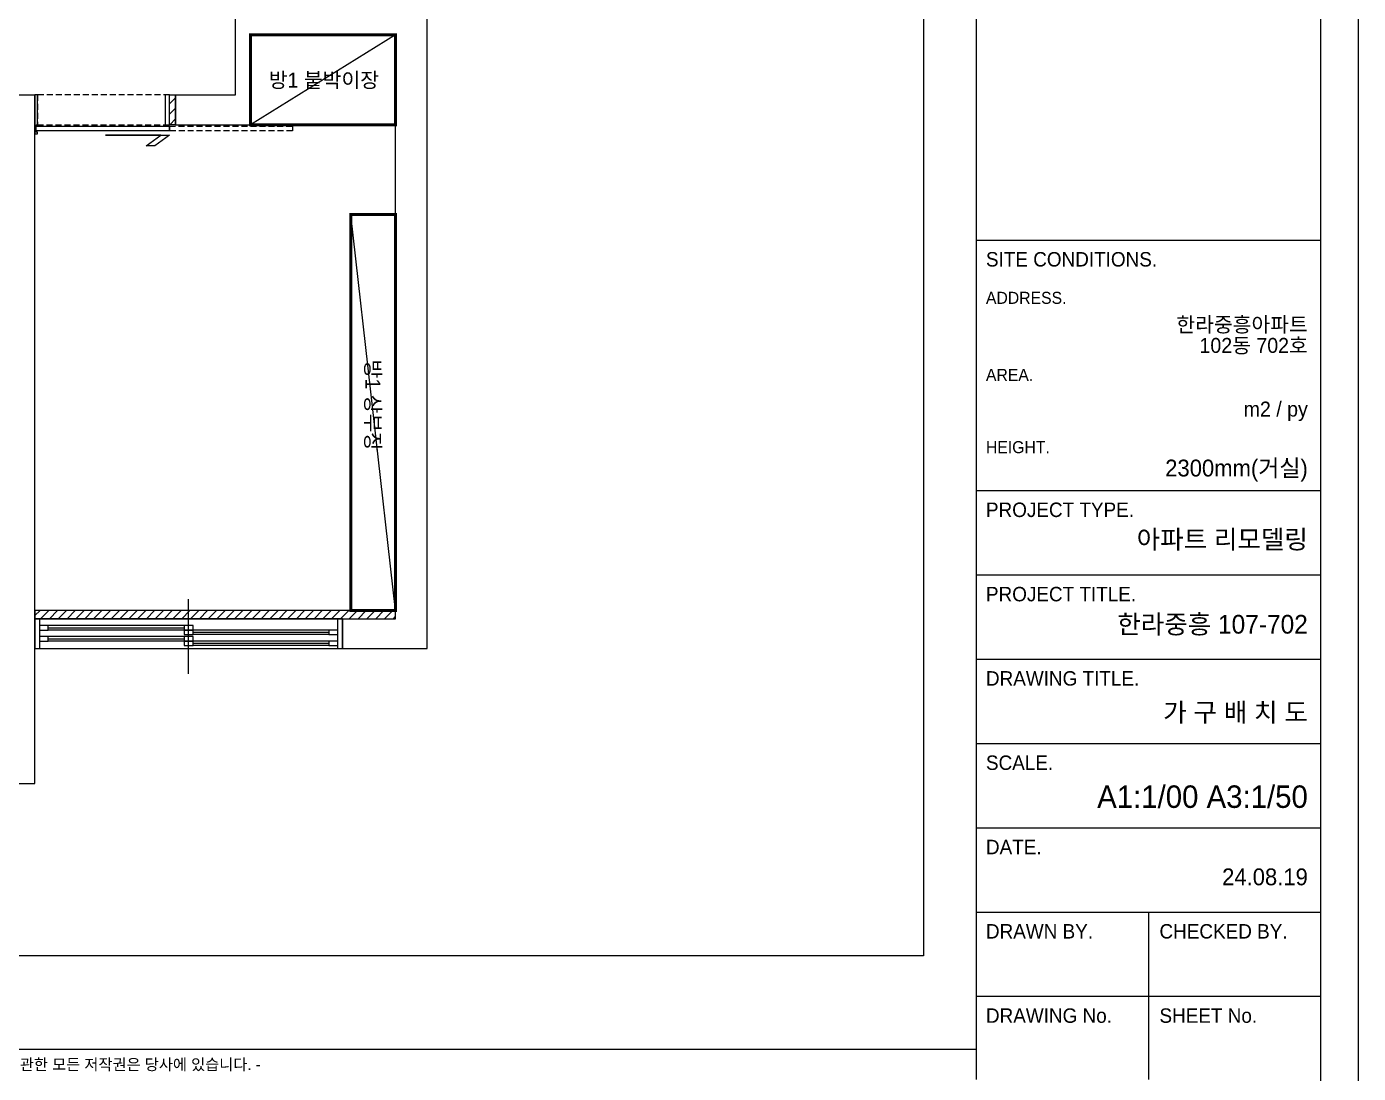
# Model space of a CAD drawing. Header units: inches. Extents: x 4374 to 164780, y 597 to 50243.
# Drawn here: x 85777 to 94674, y 35033 to 42025 of the extents above; entities that cross this region are included whole.
import ezdxf
from ezdxf.enums import TextEntityAlignment as Align

# ---------------------------------------------------------------- set-up
doc = ezdxf.new("R2010")
doc.units = ezdxf.units.IN
doc.header["$LTSCALE"] = 50
doc.header["$MEASUREMENT"] = 0
doc.linetypes.add('DH-HID2', pattern=[1.2, 0.8, -0.4])
for name, color, linetype in [('03-WAL NEW', 3, 'Continuous'), ('06-FUR', 6, 'Continuous'), ('3.기호.계단선', 30, 'Continuous'), ('CO-DOOR', 8, 'Continuous'), ('F-SYM', 7, 'Continuous'), ('FORM(YOURNAME)-11', 1, 'Continuous'), ('FORM(YOURNAME)-11 @ 1', 1, 'Continuous'), ('도면층2', 2, 'Continuous'), ('도면층4', 4, 'Continuous'), ('도면층5', 5, 'Continuous')]:
    doc.layers.add(name, color=color, linetype=linetype)
doc.styles.add('YOURNAME', font='HY울릉도M.TTF')
doc.styles.add('코레일둥고', font='Korail_Round_Gothic_Medium.ttf')

# ---------------------------------------------------------------- blocks, each defined once
blk = doc.blocks.new('FORM-PLAN')
at = {"layer": 'Defpoints', "color": 158}
for p, q in [((1346, 54915), (1346, -2085)), ((1346, -1285), (-71444, -1285))]:
    blk.add_line(p, q, dxfattribs=at)
for points in [[(-71444, -2285), (10556, -2285), (10556, 55115), (-71444, 55115)], [(-69444, 53115), (-64, 53115), (-64, 1215), (-69444, 1215)]]:
    blk.add_lwpolyline(points, close=True, dxfattribs=at)
at = {"layer": 'FORM(YOURNAME)-11', "color": 14}
for p, q in [((1346, 20344), (10556, 20344)), ((1346, 13651), (10556, 13651)), ((1346, 11398), (10556, 11398)), ((1346, 9146), (10556, 9146)), ((1346, 6893), (10556, 6893)), ((1346, 4641), (10556, 4641)), ((1346, 2388), (10556, 2388)), ((5951, 2388), (5951, -2085)), ((1346, 136), (10556, 136))]:
    blk.add_line(p, q, dxfattribs=at)
at = {"layer": 'FORM(YOURNAME)-11', "color": 250}
blk.add_lwpolyline([(-72444, -3285), (11556, -3285), (11556, 56115), (-72444, 56115)], close=True, dxfattribs=at)
at = {"layer": 'FORM(YOURNAME)-11', "color": 14, "style": 'YOURNAME'}
for s, height, p in [('SITE CONDITIONS.', 386.14, (1603, 19829)), ('PROJECT TYPE.', 386.14, (1603, 13136)), ('PROJECT TITLE.', 386.14, (1603, 10883)), ('DRAWING TITLE.', 386.14, (1603, 8631)), ('SCALE.', 386.1, (1603, 6378)), ('DATE.', 386.1, (1603, 4126)), ('DRAWN BY.', 386.1, (1603, 1873)), ('CHECKED BY.', 386.14, (6240, 1873)), ('DRAWING No.', 386.14, (1603, -379)), ('SHEET No.', 386.1, (6240, -379))]:
    blk.add_text(s, height=height, dxfattribs=at).set_placement(p, align=Align.MIDDLE_LEFT)
at = {"layer": 'FORM(YOURNAME)-11', "color": 251, "style": 'YOURNAME'}
for s, p in [('ADDRESS.', (1603, 18799)), ('AREA.', (1603, 16740)), ('HEIGHT.', (1603, 14809))]:
    blk.add_text(s, height=321.8, dxfattribs=at).set_placement(p, align=Align.MIDDLE_LEFT)
at = {"layer": 'FORM(YOURNAME)-11', "color": 1, "style": 'YOURNAME'}
blk.add_text("- 본 도서는 어떠한 경우에도 무단으로 도용할 수 없으며 도용시 '지적재산권' 보호에 관한 법률에 의거, 법적 분쟁이 발생합니다.  또한 본 도서에 관한 모든 저작권은 당사에 있습니다. -", height=300, dxfattribs=at).set_placement((-32990, -1685), align=Align.MIDDLE_CENTER)
at = {"layer": 'FORM(YOURNAME)-11', "color": 3, "style": 'YOURNAME'}
for tag, height, p in [('1', 450, (9905, 18188)), ('2', 450, (9905, 17544)), ('3', 450, (9905, 16257)), ('4', 450, (9905, 14326)), ('5', 515, (9905, 12009)), ('6', 515, (9905, 9757)), ('7', 515, (9905, 7504)), ('8', 515, (9905, 5252)), ('9', 515, (9905, 2999)), ('10', 515, (5655, 811)), ('11', 515, (9905, 747)), ('12', 515, (5655, -1441)), ('13', 515, (9905, -1441))]:
    blk.add_attdef(tag, text='', height=height, dxfattribs=at).set_placement(p, align=Align.MIDDLE_RIGHT)
blk = doc.blocks.new('*U581')
at = {"layer": 'F-SYM'}
ref = blk.add_blockref('FORM-PLAN', (91785.5, 35513.8), dxfattribs=dict(at, xscale=0.2500000000000001, yscale=0.2500000000000001, zscale=0.2500000000000001))
ref.add_attrib('4', '2300mm(거실)', dxfattribs={"layer": 'FORM(YOURNAME)-11 @ 1', "color": 3, "height": 112.5, "style": 'YOURNAME'}).set_placement((94336.8, 39076.6), align=Align.MIDDLE_RIGHT)
ref.add_attrib('3', ' m2 / py', dxfattribs={"layer": 'FORM(YOURNAME)-11 @ 1', "color": 3, "height": 100, "style": 'YOURNAME'}).set_placement((94336.8, 39470.3), align=Align.MIDDLE_RIGHT)
ref.add_attrib('2', '102동 702호', dxfattribs={"layer": 'FORM(YOURNAME)-11 @ 1', "color": 3, "height": 100, "style": 'YOURNAME'}).set_placement((94336.8, 39895.8), align=Align.MIDDLE_RIGHT)
ref.add_attrib('1', '한라중흥아파트', dxfattribs={"layer": 'FORM(YOURNAME)-11 @ 1', "color": 3, "height": 100, "style": 'YOURNAME'}).set_placement((94336.8, 40035.1), align=Align.MIDDLE_RIGHT)
ref.add_attrib('5', '아파트 리모델링', dxfattribs={"layer": 'FORM(YOURNAME)-11 @ 1', "color": 3, "height": 125, "style": 'YOURNAME'}).set_placement((94336.8, 38600.5), align=Align.MIDDLE_RIGHT)
ref.add_attrib('6', '한라중흥 107-702', dxfattribs={"layer": 'FORM(YOURNAME)-11 @ 1', "color": 3, "height": 125, "style": 'YOURNAME'}).set_placement((94336.8, 38033.2), align=Align.MIDDLE_RIGHT)
ref.add_attrib('7', '가 구 배 치 도', dxfattribs={"layer": 'FORM(YOURNAME)-11 @ 1', "color": 3, "height": 125, "style": 'YOURNAME'}).set_placement((94336.8, 37445.3), align=Align.MIDDLE_RIGHT)
ref.add_attrib('8', 'A1:1/00 A3:1/50', dxfattribs={"layer": 'FORM(YOURNAME)-11 @ 1', "color": 3, "height": 150, "style": 'YOURNAME'}).set_placement((94336.8, 36881.5), align=Align.MIDDLE_RIGHT)
ref.add_attrib('9', '24.08.19', dxfattribs={"layer": 'FORM(YOURNAME)-11 @ 1', "color": 3, "height": 112.5, "style": 'YOURNAME'}).set_placement((94336.8, 36345.8), align=Align.MIDDLE_RIGHT)
blk = doc.blocks.new('BLLL')
at = {"layer": '03-WAL NEW', "color": 8}
for p, q in [((61381.5, 27236.7), (61421.5, 27236.7)), ((61381.5, 27036.7), (61381.5, 27236.7)), ((61421.5, 27236.7), (61421.5, 27036.7)), ((61421.5, 27036.7), (61381.5, 27036.7)), ((62891.5, 23791.7), (60481.5, 23791.7)), ((60481.5, 23791.7), (60481.5, 23736.7)), ((62891.5, 23736.7), (62891.5, 23791.7)), ((60481.5, 23736.7), (62891.5, 23736.7))]:
    blk.add_line(p, q, dxfattribs=at)
at = {"layer": '03-WAL NEW', "color": 8, "linetype": 'Continuous'}
for p, q in [((61381.5, 27177), (61421.5, 27217)), ((61381.5, 27106.3), (61421.5, 27146.3)), ((61382.6, 27036.7), (61421.5, 27075.6)), ((60481.5, 23757.3), (60515.9, 23791.7)), ((60519.8, 23736.7), (60574.8, 23791.7)), ((60578.7, 23736.7), (60633.7, 23791.7)), ((60637.7, 23736.7), (60692.7, 23791.7)), ((60696.6, 23736.7), (60751.6, 23791.7)), ((60755.5, 23736.7), (60810.5, 23791.7)), ((60814.4, 23736.7), (60869.4, 23791.7)), ((60873.4, 23736.7), (60928.4, 23791.7)), ((60932.3, 23736.7), (60987.3, 23791.7)), ((60991.2, 23736.7), (61046.2, 23791.7)), ((61050.1, 23736.7), (61105.1, 23791.7)), ((61109.1, 23736.7), (61164.1, 23791.7)), ((61168, 23736.7), (61223, 23791.7)), ((61226.9, 23736.7), (61281.9, 23791.7)), ((61285.8, 23736.7), (61340.8, 23791.7)), ((61344.8, 23736.7), (61399.8, 23791.7)), ((61403.7, 23736.7), (61458.7, 23791.7)), ((61462.6, 23736.7), (61517.6, 23791.7)), ((61521.5, 23736.7), (61576.5, 23791.7)), ((61580.5, 23736.7), (61635.5, 23791.7)), ((61639.4, 23736.7), (61694.4, 23791.7)), ((61698.3, 23736.7), (61753.3, 23791.7)), ((61757.3, 23736.7), (61812.3, 23791.7)), ((61816.2, 23736.7), (61871.2, 23791.7)), ((61875.1, 23736.7), (61930.1, 23791.7)), ((61934, 23736.7), (61989, 23791.7)), ((61993, 23736.7), (62048, 23791.7)), ((62051.9, 23736.7), (62106.9, 23791.7)), ((62110.8, 23736.7), (62165.8, 23791.7)), ((62169.7, 23736.7), (62224.7, 23791.7)), ((62228.7, 23736.7), (62283.7, 23791.7)), ((62287.6, 23736.7), (62342.6, 23791.7)), ((62346.5, 23736.7), (62401.5, 23791.7)), ((62405.4, 23736.7), (62460.4, 23791.7)), ((62464.4, 23736.7), (62519.4, 23791.7)), ((62523.3, 23736.7), (62578.3, 23791.7)), ((62582.2, 23736.7), (62637.2, 23791.7)), ((62641.1, 23736.7), (62696.1, 23791.7)), ((62700.1, 23736.7), (62755.1, 23791.7)), ((62759, 23736.7), (62814, 23791.7)), ((62817.9, 23736.7), (62872.9, 23791.7)), ((62876.8, 23736.7), (62891.5, 23751.4))]:
    blk.add_line(p, q, dxfattribs=at)
at = {"layer": '06-FUR', "color": 8}
for p, q in [((62891.5, 27636.7), (61921.5, 27636.7)), ((61921.5, 27636.7), (61921.5, 27036.7)), ((62891.5, 27636.7), (61921.5, 27036.7)), ((62891.5, 27036.7), (62891.5, 27636.7)), ((61921.5, 27036.7), (62891.5, 27036.7)), ((62591.5, 23791.7), (62591.5, 26436.7)), ((62591.5, 26436.7), (62891.5, 26436.7)), ((62891.5, 23791.7), (62591.5, 26436.7)), ((62891.5, 26436.7), (62891.5, 23791.7)), ((62891.5, 23791.7), (62591.5, 23791.7))]:
    blk.add_line(p, q, dxfattribs=at)
at = {"layer": 'CO-DOOR', "color": 8}
for p, q in [((60499.5, 27236.7), (60481.5, 27236.7)), ((60481.5, 27236.7), (60481.5, 26976.7)), ((60499.5, 27036.7), (60499.5, 27236.7)), ((61381.5, 27236.7), (61351.5, 27236.7)), ((61351.5, 27236.7), (61351.5, 27036.7)), ((61381.5, 27036.7), (61381.5, 27236.7)), ((60481.5, 26976.7), (60499.5, 26976.7)), ((60490.5, 26986.7), (60490.5, 27036.7)), ((60490.5, 27036.7), (60499.5, 27036.7)), ((60490.5, 27026.7), (61381.5, 27026.7)), ((60490.5, 26996.7), (60490.5, 27026.7)), ((61381.5, 26996.7), (60490.5, 26996.7)), ((60499.5, 26986.7), (60490.5, 26986.7)), ((60499.5, 26976.7), (60499.5, 26986.7)), ((60952.4, 26966.7), (61381.5, 26966.7)), ((61323.2, 26966.7), (60952.4, 26966.7)), ((60952.4, 26966.7), (60952.4, 26966.7)), ((61224.6, 26894.4), (61323.2, 26966.7)), ((61381.5, 26966.7), (61282.9, 26894.4)), ((61351.5, 27036.7), (61381.5, 27036.7)), ((61381.5, 27026.7), (61381.5, 26996.7)), ((61282.9, 26894.4), (61224.6, 26894.4))]:
    blk.add_line(p, q, dxfattribs=at)
at = {"layer": 'CO-DOOR', "color": 8, "linetype": 'DH-HID2'}
for p, q in [((61381.5, 27236.7), (60499.5, 27236.7)), ((60499.5, 27236.7), (60499.5, 27036.7)), ((61381.5, 27036.7), (61381.5, 27236.7)), ((60499.5, 27036.7), (61381.5, 27036.7)), ((61381.5, 27026.7), (62202.5, 27026.7)), ((61381.5, 26996.7), (61381.5, 27026.7)), ((62202.5, 26996.7), (61381.5, 26996.7)), ((62202.5, 27026.7), (62202.5, 26996.7))]:
    blk.add_line(p, q, dxfattribs=at)
at = {"layer": '도면층2', "color": 8}
for p, q in [((63101.5, 23536.7), (63101.5, 30166.7)), ((61821.5, 27236.7), (61821.5, 28246.7)), ((61921.5, 27036.7), (61921.5, 27636.7)), ((61921.5, 27636.7), (62891.5, 27636.7)), ((62891.5, 23736.7), (62891.5, 27636.7)), ((60281.5, 27236.7), (60481.5, 27236.7)), ((60481.5, 22636.7), (60481.5, 27236.7)), ((61421.5, 27236.7), (61821.5, 27236.7)), ((61421.5, 27036.7), (61421.5, 27236.7)), ((61421.5, 27036.7), (61921.5, 27036.7)), ((62536.5, 23736.7), (62891.5, 23736.7)), ((62536.5, 23736.7), (62536.5, 23536.7)), ((62536.5, 23536.7), (63101.5, 23536.7)), ((59821.5, 22636.7), (60481.5, 22636.7))]:
    blk.add_line(p, q, dxfattribs=at)
at = {"layer": '도면층4', "color": 8}
for p, q in [((61509, 23367.5), (61509, 23867.5)), ((62536.5, 23736.7), (60481.5, 23736.7)), ((60481.5, 23736.7), (60481.5, 23536.7)), ((60511.5, 23736.7), (60511.5, 23536.7)), ((60571.5, 23676.3), (61479, 23676.3)), ((62506.5, 23536.7), (62506.5, 23736.7)), ((62536.5, 23536.7), (62536.5, 23736.7)), ((60571.5, 23602.5), (61479, 23602.5)), ((61539, 23646.3), (62446.5, 23646.3)), ((60481.5, 23536.7), (62536.5, 23536.7)), ((61539, 23572.5), (62446.5, 23572.5))]:
    blk.add_line(p, q, dxfattribs=at)
for points in [[(60511.5, 23691.3), (60511.5, 23661.3), (60571.5, 23661.3), (60571.5, 23691.3)], [(61479, 23691.3), (61479, 23661.3), (61539, 23661.3), (61539, 23691.3)], [(60511.5, 23617.5), (60511.5, 23587.5), (60571.5, 23587.5), (60571.5, 23617.5)], [(61479, 23661.3), (61479, 23631.3), (61539, 23631.3), (61539, 23661.3)], [(61479, 23617.5), (61479, 23587.5), (61539, 23587.5), (61539, 23617.5)], [(61479, 23587.5), (61479, 23557.5), (61539, 23557.5), (61539, 23587.5)], [(62446.5, 23661.3), (62446.5, 23631.3), (62506.5, 23631.3), (62506.5, 23661.3)], [(62446.5, 23587.5), (62446.5, 23557.5), (62506.5, 23557.5), (62506.5, 23587.5)]]:
    blk.add_lwpolyline(points, close=True, dxfattribs=at)
at = {"layer": '도면층5', "color": 8}
for p, q in [((61479, 23691.3), (60571.5, 23691.3)), ((61479, 23661.3), (60571.5, 23661.3)), ((61479, 23617.5), (60571.5, 23617.5)), ((61479, 23587.5), (60571.5, 23587.5)), ((62446.5, 23661.3), (61539, 23661.3)), ((62446.5, 23631.3), (61539, 23631.3)), ((62446.5, 23587.5), (61539, 23587.5)), ((62446.5, 23557.5), (61539, 23557.5))]:
    blk.add_line(p, q, dxfattribs=at)

msp = doc.modelspace()

# ---------------------------------------------------------------- linework, layer by layer
at = {"layer": '3.기호.계단선', "const_width": 20}
for points in [[(87271.9, 41970.1), (88241.9, 41970.1), (88241.9, 41370.1), (87271.9, 41370.1)], [(87941.9, 38125.1), (88241.9, 38125.1), (88241.9, 40770.1), (87941.9, 40770.1)]]:
    msp.add_lwpolyline(points, close=True, dxfattribs=at)

# ---------------------------------------------------------------- block references
msp.add_blockref('BLLL', (25350.4, 14333.4))
at = {"layer": '06-FUR'}
msp.add_blockref('*U581', (0, 0), dxfattribs=at)

# ---------------------------------------------------------------- texts
at = {"layer": '3.기호.계단선', "style": '코레일둥고'}
msp.add_text('방1 붙박이장', height=100, dxfattribs=at).set_placement((87394.7, 41618.2))
msp.add_text('방1 상부장', height=100, rotation=270, dxfattribs=at).set_placement((88040.9, 39801))

doc.saveas('drawing.dxf')
